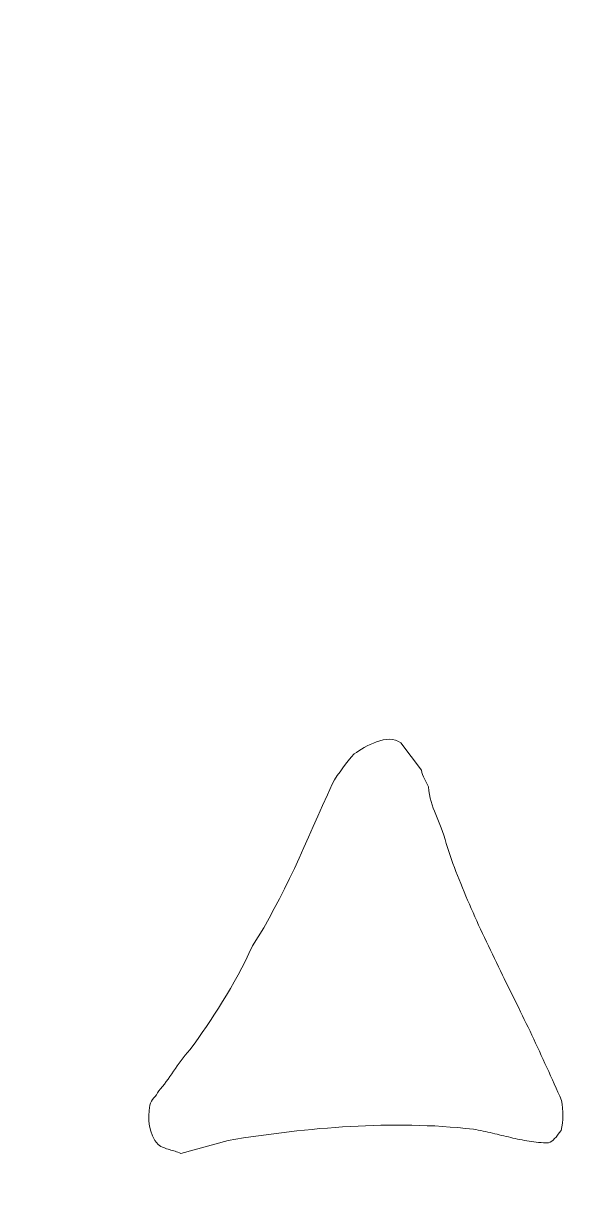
# Model space of a CAD drawing. Header units: millimetres. Extents: x -267 to -97, y 126 to 420.
# Drawn here: x -209.2 to -163.4, y 177.8 to 273 of the extents above; entities that cross this region are included whole.
import ezdxf

# ---------------------------------------------------------------- set-up
doc = ezdxf.new("R2010")
doc.units = ezdxf.units.MM
doc.header["$MEASUREMENT"] = 0
doc.layers.add('layer 1', color=7, linetype='Continuous')

msp = doc.modelspace()

# ---------------------------------------------------------------- linework, layer by layer
at = {"layer": 'layer 1', "color": 250, "lineweight": 9}
for points, knots in [([(-256.9995, 420.5), (-256.9995, 420.5), (-106.9995, 420.5), (-106.9995, 420.5), (-106.9995, 420.5), (-106.9995, 420.5), (-106.9995, 125.5), (-106.9995, 125.5), (-106.9995, 125.5), (-106.9995, 125.5), (-256.9995, 125.5), (-256.9995, 125.5), (-256.9995, 125.5), (-256.9995, 125.5), (-256.9995, 420.5), (-256.9995, 420.5)], [0, 0, 0, 0, 0.2, 0.2, 0.2, 0.2, 0.4, 0.4, 0.4, 0.4, 0.6, 0.6, 0.6, 0.6, 1, 1, 1, 1]), ([(-196.2913, 180.6392), (-196.2913, 180.6392), (-192.4225, 181.7246), (-192.4225, 181.7246), (-192.4225, 181.7246), (-192.4225, 181.7246), (-191.8007, 181.8188), (-191.8007, 181.8188), (-191.8007, 181.8188), (-191.8007, 181.8188), (-191.1862, 181.9185), (-191.1862, 181.9185), (-191.1862, 181.9185), (-191.1862, 181.9185), (-190.5691, 182.0125), (-190.5691, 182.0125), (-190.5691, 182.0125), (-190.5691, 182.0125), (-189.9479, 182.1033), (-189.9479, 182.1033), (-189.9479, 182.1033), (-189.9479, 182.1033), (-189.3193, 182.1877), (-189.3193, 182.1877), (-189.3193, 182.1877), (-189.3193, 182.1877), (-188.6998, 182.2701), (-188.6998, 182.2701), (-188.6998, 182.2701), (-188.6998, 182.2701), (-188.0754, 182.3527), (-188.0754, 182.3527), (-188.0754, 182.3527), (-188.0754, 182.3527), (-187.4499, 182.422), (-187.4499, 182.422), (-187.4499, 182.422), (-187.4499, 182.422), (-186.8318, 182.4969), (-186.8318, 182.4969), (-186.8318, 182.4969), (-186.8318, 182.4969), (-186.1987, 182.5616), (-186.1987, 182.5616), (-186.1987, 182.5616), (-186.1987, 182.5616), (-185.5791, 182.6251), (-185.5791, 182.6251), (-185.5791, 182.6251), (-185.5791, 182.6251), (-184.9557, 182.6835), (-184.9557, 182.6835), (-184.9557, 182.6835), (-184.9557, 182.6835), (-184.3255, 182.7332), (-184.3255, 182.7332), (-184.3255, 182.7332), (-184.3255, 182.7332), (-183.6992, 182.7826), (-183.6992, 182.7826), (-183.6992, 182.7826), (-183.6992, 182.7826), (-183.0773, 182.8335), (-183.0773, 182.8335), (-183.0773, 182.8335), (-183.0773, 182.8335), (-182.4426, 182.8634), (-182.4426, 182.8634), (-182.4426, 182.8634), (-182.4426, 182.8634), (-181.8193, 182.8977), (-181.8193, 182.8977), (-181.8193, 182.8977), (-181.8193, 182.8977), (-181.1936, 182.9248), (-181.1936, 182.9248), (-181.1936, 182.9248), (-181.1936, 182.9248), (-180.5597, 182.9504), (-180.5597, 182.9504), (-180.5597, 182.9504), (-180.5597, 182.9504), (-179.94, 182.9664), (-179.94, 182.9664), (-179.94, 182.9664), (-179.94, 182.9664), (-179.3092, 182.9762), (-179.3092, 182.9762), (-179.3092, 182.9762), (-179.3092, 182.9762), (-178.6797, 182.9793), (-178.6797, 182.9793), (-178.6797, 182.9793), (-178.6797, 182.9793), (-178.0473, 182.9732), (-178.0473, 182.9732), (-178.0473, 182.9732), (-178.0473, 182.9732), (-177.4209, 182.9604), (-177.4209, 182.9604), (-177.4209, 182.9604), (-177.4209, 182.9604), (-176.7892, 182.9511), (-176.7892, 182.9511), (-176.7892, 182.9511), (-176.7892, 182.9511), (-176.1659, 182.9232), (-176.1659, 182.9232), (-176.1659, 182.9232), (-176.1659, 182.9232), (-175.5379, 182.899), (-175.5379, 182.899), (-175.5379, 182.899), (-175.5379, 182.899), (-174.9069, 182.8621), (-174.9069, 182.8621), (-174.9069, 182.8621), (-174.9069, 182.8621), (-174.2835, 182.8152), (-174.2835, 182.8152), (-174.2835, 182.8152), (-174.2835, 182.8152), (-173.6471, 182.762), (-173.6471, 182.762), (-173.6471, 182.762), (-173.6471, 182.762), (-173.0223, 182.6986), (-173.0223, 182.6986), (-173.0223, 182.6986), (-173.0223, 182.6986), (-172.3929, 182.6343), (-172.3929, 182.6343), (-172.3929, 182.6343), (-172.3929, 182.6343), (-172.1886, 182.6008), (-172.1886, 182.6008), (-172.1886, 182.6008), (-172.1886, 182.6008), (-171.9895, 182.5604), (-171.9895, 182.5604), (-171.9895, 182.5604), (-171.9895, 182.5604), (-171.7935, 182.5283), (-171.7935, 182.5283), (-171.7935, 182.5283), (-171.7935, 182.5283), (-171.5944, 182.488), (-171.5944, 182.488), (-171.5944, 182.488), (-171.5944, 182.488), (-171.4015, 182.4408), (-171.4015, 182.4408), (-171.4015, 182.4408), (-171.4015, 182.4408), (-171.2116, 182.402), (-171.2116, 182.402), (-171.2116, 182.402), (-171.2116, 182.402), (-171.0177, 182.3546), (-171.0177, 182.3546), (-171.0177, 182.3546), (-171.0177, 182.3546), (-170.8315, 182.3164), (-170.8315, 182.3164), (-170.8315, 182.3164), (-170.8315, 182.3164), (-170.6431, 182.27), (-170.6431, 182.27), (-170.6431, 182.27), (-170.6431, 182.27), (-170.4501, 182.2228), (-170.4501, 182.2228), (-170.4501, 182.2228), (-170.4501, 182.2228), (-170.2693, 182.1768), (-170.2693, 182.1768), (-170.2693, 182.1768), (-170.2693, 182.1768), (-170.0837, 182.1352), (-170.0837, 182.1352), (-170.0837, 182.1352), (-170.0837, 182.1352), (-169.8989, 182.0894), (-169.8989, 182.0894), (-169.8989, 182.0894), (-169.8989, 182.0894), (-169.7098, 182.0421), (-169.7098, 182.0421), (-169.7098, 182.0421), (-169.7098, 182.0421), (-169.5236, 182.0037), (-169.5236, 182.0037), (-169.5236, 182.0037), (-169.5236, 182.0037), (-169.339, 181.958), (-169.339, 181.958), (-169.339, 181.958), (-169.339, 181.958), (-169.1579, 181.9128), (-169.1579, 181.9128), (-169.1579, 181.9128), (-169.1579, 181.9128), (-168.9717, 181.8745), (-168.9717, 181.8745), (-168.9717, 181.8745), (-168.9717, 181.8745), (-168.7772, 181.8349), (-168.7772, 181.8349), (-168.7772, 181.8349), (-168.7772, 181.8349), (-168.5956, 181.7974), (-168.5956, 181.7974), (-168.5956, 181.7974), (-168.5956, 181.7974), (-168.4094, 181.7591), (-168.4094, 181.7591), (-168.4094, 181.7591), (-168.4094, 181.7591), (-168.2223, 181.7207), (-168.2223, 181.7207), (-168.2223, 181.7207), (-168.2223, 181.7207), (-168.0309, 181.6894), (-168.0309, 181.6894), (-168.0309, 181.6894), (-168.0309, 181.6894), (-167.8349, 181.6573), (-167.8349, 181.6573), (-167.8349, 181.6573), (-167.8349, 181.6573), (-167.6509, 181.6272), (-167.6509, 181.6272), (-167.6509, 181.6272), (-167.6509, 181.6272), (-167.4534, 181.6025), (-167.4534, 181.6025), (-167.4534, 181.6025), (-167.4534, 181.6025), (-167.2545, 181.5855), (-167.2545, 181.5855), (-167.2545, 181.5855), (-167.2545, 181.5855), (-167.0607, 181.5615), (-167.0607, 181.5615), (-167.0607, 181.5615), (-167.0607, 181.5615), (-166.8534, 181.5431), (-166.8534, 181.5431), (-166.8534, 181.5431), (-166.8534, 181.5431), (-166.6567, 181.5342), (-166.6567, 181.5342), (-166.6567, 181.5342), (-166.6567, 181.5342), (-166.4477, 181.5242), (-166.4477, 181.5242), (-166.4477, 181.5242), (-166.4477, 181.5242), (-166.242, 181.5172), (-166.242, 181.5172), (-166.242, 181.5172), (-166.242, 181.5172), (-166.105, 181.5811), (-166.105, 181.5811), (-166.105, 181.5811), (-166.105, 181.5811), (-165.9775, 181.6587), (-165.9775, 181.6587), (-165.9775, 181.6587), (-165.9775, 181.6587), (-165.8684, 181.7539), (-165.8684, 181.7539), (-165.8684, 181.7539), (-165.8684, 181.7539), (-165.7552, 181.8649), (-165.7552, 181.8649), (-165.7552, 181.8649), (-165.7552, 181.8649), (-165.6347, 181.998), (-165.6347, 181.998), (-165.6347, 181.998), (-165.6347, 181.998), (-165.5125, 182.1541), (-165.5125, 182.1541), (-165.5125, 182.1541), (-165.5125, 182.1541), (-165.3793, 182.3275), (-165.3793, 182.3275), (-165.3793, 182.3275), (-165.3793, 182.3275), (-165.2105, 182.5277), (-165.2105, 182.5277), (-165.2105, 182.5277), (-165.2105, 182.5277), (-165.1573, 182.8394), (-165.1573, 182.8394), (-165.1573, 182.8394), (-165.1573, 182.8394), (-165.1143, 183.1422), (-165.1143, 183.1422), (-165.1143, 183.1422), (-165.1143, 183.1422), (-165.0889, 183.4429), (-165.0889, 183.4429), (-165.0889, 183.4429), (-165.0889, 183.4429), (-165.0726, 183.7458), (-165.0726, 183.7458), (-165.0726, 183.7458), (-165.0726, 183.7458), (-165.0787, 184.0404), (-165.0787, 184.0404), (-165.0787, 184.0404), (-165.0787, 184.0404), (-165.1037, 184.3501), (-165.1037, 184.3501), (-165.1037, 184.3501), (-165.1037, 184.3501), (-165.1393, 184.6693), (-165.1393, 184.6693), (-165.1393, 184.6693), (-165.1393, 184.6693), (-165.1907, 184.9946), (-165.1907, 184.9946), (-165.1907, 184.9946), (-165.1907, 184.9946), (-165.3357, 185.3317), (-165.3357, 185.3317), (-165.3357, 185.3317), (-165.3357, 185.3317), (-165.4841, 185.666), (-165.4841, 185.666), (-165.4841, 185.666), (-165.4841, 185.666), (-165.6293, 186.0023), (-165.6293, 186.0023), (-165.6293, 186.0023), (-165.6293, 186.0023), (-165.777, 186.34), (-165.777, 186.34), (-165.777, 186.34), (-165.777, 186.34), (-165.9311, 186.6743), (-165.9311, 186.6743), (-165.9311, 186.6743), (-165.9311, 186.6743), (-166.0803, 187.0044), (-166.0803, 187.0044), (-166.0803, 187.0044), (-166.0803, 187.0044), (-166.2336, 187.3429), (-166.2336, 187.3429), (-166.2336, 187.3429), (-166.2336, 187.3429), (-166.3831, 187.6765), (-166.3831, 187.6765), (-166.3831, 187.6765), (-166.3831, 187.6765), (-166.5369, 188.0073), (-166.5369, 188.0073), (-166.5369, 188.0073), (-166.5369, 188.0073), (-166.6864, 188.3408), (-166.6864, 188.3408), (-166.6864, 188.3408), (-166.6864, 188.3408), (-166.8403, 188.6717), (-166.8403, 188.6717), (-166.8403, 188.6717), (-166.8403, 188.6717), (-166.9905, 189.002), (-166.9905, 189.002), (-166.9905, 189.002), (-166.9905, 189.002), (-167.1498, 189.3294), (-167.1498, 189.3294), (-167.1498, 189.3294), (-167.1498, 189.3294), (-167.3036, 189.6602), (-167.3036, 189.6602), (-167.3036, 189.6602), (-167.3036, 189.6602), (-167.4538, 189.9905), (-167.4538, 189.9905), (-167.4538, 189.9905), (-167.4538, 189.9905), (-167.6099, 190.3095), (-167.6099, 190.3095), (-167.6099, 190.3095), (-167.6099, 190.3095), (-167.7601, 190.6398), (-167.7601, 190.6398), (-167.7601, 190.6398), (-167.7601, 190.6398), (-167.9156, 190.9622), (-167.9156, 190.9622), (-167.9156, 190.9622), (-167.9156, 190.9622), (-168.0688, 191.2775), (-168.0688, 191.2775), (-168.0688, 191.2775), (-168.0688, 191.2775), (-168.2249, 191.5966), (-168.2249, 191.5966), (-168.2249, 191.5966), (-168.2249, 191.5966), (-168.3781, 191.9117), (-168.3781, 191.9117), (-168.3781, 191.9117), (-168.3781, 191.9117), (-168.5351, 192.2267), (-168.5351, 192.2267), (-168.5351, 192.2267), (-168.5351, 192.2267), (-168.6799, 192.5406), (-168.6799, 192.5406), (-168.6799, 192.5406), (-168.6799, 192.5406), (-168.8376, 192.8521), (-168.8376, 192.8521), (-168.8376, 192.8521), (-168.8376, 192.8521), (-168.984, 193.1584), (-168.984, 193.1584), (-168.984, 193.1584), (-168.984, 193.1584), (-169.1341, 193.4645), (-169.1341, 193.4645), (-169.1341, 193.4645), (-169.1341, 193.4645), (-169.2821, 193.7633), (-169.2821, 193.7633), (-169.2821, 193.7633), (-169.2821, 193.7633), (-169.4337, 194.0618), (-169.4337, 194.0618), (-169.4337, 194.0618), (-169.4337, 194.0618), (-169.5816, 194.3606), (-169.5816, 194.3606), (-169.5816, 194.3606), (-169.5816, 194.3606), (-169.7265, 194.6502), (-169.7265, 194.6502), (-169.7265, 194.6502), (-169.7265, 194.6502), (-169.8714, 194.9398), (-169.8714, 194.9398), (-169.8714, 194.9398), (-169.8714, 194.9398), (-170.0125, 195.2297), (-170.0125, 195.2297), (-170.0125, 195.2297), (-170.0125, 195.2297), (-170.1823, 195.5666), (-170.1823, 195.5666), (-170.1823, 195.5666), (-170.1823, 195.5666), (-170.3475, 195.9071), (-170.3475, 195.9071), (-170.3475, 195.9071), (-170.3475, 195.9071), (-170.5037, 196.2495), (-170.5037, 196.2495), (-170.5037, 196.2495), (-170.5037, 196.2495), (-170.6727, 196.5906), (-170.6727, 196.5906), (-170.6727, 196.5906), (-170.6727, 196.5906), (-170.8387, 196.9269), (-170.8387, 196.9269), (-170.8387, 196.9269), (-170.8387, 196.9269), (-170.9942, 197.2735), (-170.9942, 197.2735), (-170.9942, 197.2735), (-170.9942, 197.2735), (-171.164, 197.6148), (-171.164, 197.6148), (-171.164, 197.6148), (-171.164, 197.6148), (-171.3208, 197.9504), (-171.3208, 197.9504), (-171.3208, 197.9504), (-171.3208, 197.9504), (-171.4892, 198.2983), (-171.4892, 198.2983), (-171.4892, 198.2983), (-171.4892, 198.2983), (-171.6469, 198.6341), (-171.6469, 198.6341), (-171.6469, 198.6341), (-171.6469, 198.6341), (-171.8023, 198.9807), (-171.8023, 198.9807), (-171.8023, 198.9807), (-171.8023, 198.9807), (-171.9637, 199.3163), (-171.9637, 199.3163), (-171.9637, 199.3163), (-171.9637, 199.3163), (-172.1109, 199.6615), (-172.1109, 199.6615), (-172.1109, 199.6615), (-172.1109, 199.6615), (-172.2716, 200.0013), (-172.2716, 200.0013), (-172.2716, 200.0013), (-172.2716, 200.0013), (-172.4196, 200.3424), (-172.4196, 200.3424), (-172.4196, 200.3424), (-172.4196, 200.3424), (-172.572, 200.6808), (-172.572, 200.6808), (-172.572, 200.6808), (-172.572, 200.6808), (-172.7117, 201.0205), (-172.7117, 201.0205), (-172.7117, 201.0205), (-172.7117, 201.0205), (-172.864, 201.3589), (-172.864, 201.3589), (-172.864, 201.3589), (-172.864, 201.3589), (-173.0053, 201.691), (-173.0053, 201.691), (-173.0053, 201.691), (-173.0053, 201.691), (-173.1493, 202.0281), (-173.1493, 202.0281), (-173.1493, 202.0281), (-173.1493, 202.0281), (-173.28, 202.3706), (-173.28, 202.3706), (-173.28, 202.3706), (-173.28, 202.3706), (-173.4249, 202.7035), (-173.4249, 202.7035), (-173.4249, 202.7035), (-173.4249, 202.7035), (-173.5524, 203.0377), (-173.5524, 203.0377), (-173.5524, 203.0377), (-173.5524, 203.0377), (-173.6868, 203.3611), (-173.6868, 203.3611), (-173.6868, 203.3611), (-173.6868, 203.3611), (-173.8143, 203.6954), (-173.8143, 203.6954), (-173.8143, 203.6954), (-173.8143, 203.6954), (-173.9372, 204.0289), (-173.9372, 204.0289), (-173.9372, 204.0289), (-173.9372, 204.0289), (-174.0588, 204.3502), (-174.0588, 204.3502), (-174.0588, 204.3502), (-174.0588, 204.3502), (-174.1781, 204.6831), (-174.1781, 204.6831), (-174.1781, 204.6831), (-174.1781, 204.6831), (-174.2905, 205.0072), (-174.2905, 205.0072), (-174.2905, 205.0072), (-174.2905, 205.0072), (-174.4001, 205.3265), (-174.4001, 205.3265), (-174.4001, 205.3265), (-174.4001, 205.3265), (-174.5125, 205.6505), (-174.5125, 205.6505), (-174.5125, 205.6505), (-174.5125, 205.6505), (-174.6167, 205.9732), (-174.6167, 205.9732), (-174.6167, 205.9732), (-174.6167, 205.9732), (-174.7065, 206.3203), (-174.7065, 206.3203), (-174.7065, 206.3203), (-174.7065, 206.3203), (-174.8009, 206.6492), (-174.8009, 206.6492), (-174.8009, 206.6492), (-174.8009, 206.6492), (-174.9088, 206.9526), (-174.9088, 206.9526), (-174.9088, 206.9526), (-174.9088, 206.9526), (-175.0129, 207.252), (-175.0129, 207.252), (-175.0129, 207.252), (-175.0129, 207.252), (-175.1247, 207.5362), (-175.1247, 207.5362), (-175.1247, 207.5362), (-175.1247, 207.5362), (-175.2379, 207.8129), (-175.2379, 207.8129), (-175.2379, 207.8129), (-175.2379, 207.8129), (-175.3526, 208.083), (-175.3526, 208.083), (-175.3526, 208.083), (-175.3526, 208.083), (-175.459, 208.3508), (-175.459, 208.3508), (-175.459, 208.3508), (-175.459, 208.3508), (-175.5671, 208.6111), (-175.5671, 208.6111), (-175.5671, 208.6111), (-175.5671, 208.6111), (-175.6726, 208.8787), (-175.6726, 208.8787), (-175.6726, 208.8787), (-175.6726, 208.8787), (-175.7624, 209.1447), (-175.7624, 209.1447), (-175.7624, 209.1447), (-175.7624, 209.1447), (-175.85, 209.4215), (-175.85, 209.4215), (-175.85, 209.4215), (-175.85, 209.4215), (-175.9203, 209.6946), (-175.9203, 209.6946), (-175.9203, 209.6946), (-175.9203, 209.6946), (-175.9875, 209.988), (-175.9875, 209.988), (-175.9875, 209.988), (-175.9875, 209.988), (-176.0343, 210.2935), (-176.0343, 210.2935), (-176.0343, 210.2935), (-176.0343, 210.2935), (-176.0625, 210.6115), (-176.0625, 210.6115), (-176.0625, 210.6115), (-176.0625, 210.6115), (-176.1332, 210.7716), (-176.1332, 210.7716), (-176.1332, 210.7716), (-176.1332, 210.7716), (-176.2089, 210.9368), (-176.2089, 210.9368), (-176.2089, 210.9368), (-176.2089, 210.9368), (-176.3015, 211.097), (-176.3015, 211.097), (-176.3015, 211.097), (-176.3015, 211.097), (-176.3855, 211.2627), (-176.3855, 211.2627), (-176.3855, 211.2627), (-176.3855, 211.2627), (-176.4683, 211.4292), (-176.4683, 211.4292), (-176.4683, 211.4292), (-176.4683, 211.4292), (-176.5446, 211.61), (-176.5446, 211.61), (-176.5446, 211.61), (-176.5446, 211.61), (-176.5988, 211.7915), (-176.5988, 211.7915), (-176.5988, 211.7915), (-176.5988, 211.7915), (-176.6208, 211.9868), (-176.6208, 211.9868), (-176.6208, 211.9868), (-176.6208, 211.9868), (-178.3074, 214.1936), (-178.3074, 214.1936), (-178.3074, 214.1936), (-178.3074, 214.1936), (-178.5222, 214.3272), (-178.5222, 214.3272), (-178.5222, 214.3272), (-178.5222, 214.3272), (-178.7538, 214.4195), (-178.7538, 214.4195), (-178.7538, 214.4195), (-178.7538, 214.4195), (-178.9964, 214.4748), (-178.9964, 214.4748), (-178.9964, 214.4748), (-178.9964, 214.4748), (-179.2521, 214.4934), (-179.2521, 214.4934), (-179.2521, 214.4934), (-179.2521, 214.4934), (-179.5047, 214.4795), (-179.5047, 214.4795), (-179.5047, 214.4795), (-179.5047, 214.4795), (-179.7708, 214.441), (-179.7708, 214.441), (-179.7708, 214.441), (-179.7708, 214.441), (-180.0329, 214.3786), (-180.0329, 214.3786), (-180.0329, 214.3786), (-180.0329, 214.3786), (-180.2952, 214.2921), (-180.2952, 214.2921), (-180.2952, 214.2921), (-180.2952, 214.2921), (-180.5567, 214.1899), (-180.5567, 214.1899), (-180.5567, 214.1899), (-180.5567, 214.1899), (-180.8115, 214.0787), (-180.8115, 214.0787), (-180.8115, 214.0787), (-180.8115, 214.0787), (-181.0656, 213.952), (-181.0656, 213.952), (-181.0656, 213.952), (-181.0656, 213.952), (-181.3058, 213.823), (-181.3058, 213.823), (-181.3058, 213.823), (-181.3058, 213.823), (-181.5358, 213.6888), (-181.5358, 213.6888), (-181.5358, 213.6888), (-181.5358, 213.6888), (-181.7512, 213.5558), (-181.7512, 213.5558), (-181.7512, 213.5558), (-181.7512, 213.5558), (-181.9532, 213.4283), (-181.9532, 213.4283), (-181.9532, 213.4283), (-181.9532, 213.4283), (-182.1438, 213.3144), (-182.1438, 213.3144), (-182.1438, 213.3144), (-182.1438, 213.3144), (-182.3759, 213.0356), (-182.3759, 213.0356), (-182.3759, 213.0356), (-182.3759, 213.0356), (-182.6102, 212.745), (-182.6102, 212.745), (-182.6102, 212.745), (-182.6102, 212.745), (-182.8392, 212.457), (-182.8392, 212.457), (-182.8392, 212.457), (-182.8392, 212.457), (-183.0667, 212.1576), (-183.0667, 212.1576), (-183.0667, 212.1576), (-183.0667, 212.1576), (-183.2881, 211.8459), (-183.2881, 211.8459), (-183.2881, 211.8459), (-183.2881, 211.8459), (-183.5111, 211.5258), (-183.5111, 211.5258), (-183.5111, 211.5258), (-183.5111, 211.5258), (-183.7304, 211.1818), (-183.7304, 211.1818), (-183.7304, 211.1818), (-183.7304, 211.1818), (-183.9351, 210.8199), (-183.9351, 210.8199), (-183.9351, 210.8199), (-183.9351, 210.8199), (-184.3222, 209.9551), (-184.3222, 209.9551), (-184.3222, 209.9551), (-184.3222, 209.9551), (-184.713, 209.0911), (-184.713, 209.0911), (-184.713, 209.0911), (-184.713, 209.0911), (-185.0918, 208.2249), (-185.0918, 208.2249), (-185.0918, 208.2249), (-185.0918, 208.2249), (-185.4734, 207.3636), (-185.4734, 207.3636), (-185.4734, 207.3636), (-185.4734, 207.3636), (-185.8591, 206.5065), (-185.8591, 206.5065), (-185.8591, 206.5065), (-185.8591, 206.5065), (-186.2483, 205.6498), (-186.2483, 205.6498), (-186.2483, 205.6498), (-186.2483, 205.6498), (-186.6339, 204.7926), (-186.6339, 204.7926), (-186.6339, 204.7926), (-186.6339, 204.7926), (-187.0201, 203.9518), (-187.0201, 203.9518), (-187.0201, 203.9518), (-187.0201, 203.9518), (-187.4193, 203.1124), (-187.4193, 203.1124), (-187.4193, 203.1124), (-187.4193, 203.1124), (-187.8298, 202.2826), (-187.8298, 202.2826), (-187.8298, 202.2826), (-187.8298, 202.2826), (-188.2335, 201.4637), (-188.2335, 201.4637), (-188.2335, 201.4637), (-188.2335, 201.4637), (-188.6581, 200.6681), (-188.6581, 200.6681), (-188.6581, 200.6681), (-188.6581, 200.6681), (-189.0813, 199.88), (-189.0813, 199.88), (-189.0813, 199.88), (-189.0813, 199.88), (-189.5286, 199.0995), (-189.5286, 199.0995), (-189.5286, 199.0995), (-189.5286, 199.0995), (-189.9799, 198.3471), (-189.9799, 198.3471), (-189.9799, 198.3471), (-189.9799, 198.3471), (-190.4537, 197.6106), (-190.4537, 197.6106), (-190.4537, 197.6106), (-190.4537, 197.6106), (-190.7345, 196.9943), (-190.7345, 196.9943), (-190.7345, 196.9943), (-190.7345, 196.9943), (-191.026, 196.3963), (-191.026, 196.3963), (-191.026, 196.3963), (-191.026, 196.3963), (-191.3181, 195.8139), (-191.3181, 195.8139), (-191.3181, 195.8139), (-191.3181, 195.8139), (-191.6255, 195.2408), (-191.6255, 195.2408), (-191.6255, 195.2408), (-191.6255, 195.2408), (-191.9351, 194.6811), (-191.9351, 194.6811), (-191.9351, 194.6811), (-191.9351, 194.6811), (-192.2476, 194.1254), (-192.2476, 194.1254), (-192.2476, 194.1254), (-192.2476, 194.1254), (-192.5593, 193.5927), (-192.5593, 193.5927), (-192.5593, 193.5927), (-192.5593, 193.5927), (-192.8855, 193.0591), (-192.8855, 193.0591), (-192.8855, 193.0591), (-192.8855, 193.0591), (-193.2132, 192.5369), (-193.2132, 192.5369), (-193.2132, 192.5369), (-193.2132, 192.5369), (-193.5506, 192.0283), (-193.5506, 192.0283), (-193.5506, 192.0283), (-193.5506, 192.0283), (-193.8745, 191.5254), (-193.8745, 191.5254), (-193.8745, 191.5254), (-193.8745, 191.5254), (-194.215, 191.0251), (-194.215, 191.0251), (-194.215, 191.0251), (-194.215, 191.0251), (-194.5471, 190.5433), (-194.5471, 190.5433), (-194.5471, 190.5433), (-194.5471, 190.5433), (-194.8845, 190.0581), (-194.8845, 190.0581), (-194.8845, 190.0581), (-194.8845, 190.0581), (-195.2206, 189.5804), (-195.2206, 189.5804), (-195.2206, 189.5804), (-195.2206, 189.5804), (-195.5597, 189.111), (-195.5597, 189.111), (-195.5597, 189.111), (-195.5597, 189.111), (-195.7525, 188.9), (-195.7525, 188.9), (-195.7525, 188.9), (-195.7525, 188.9), (-195.9363, 188.6875), (-195.9363, 188.6875), (-195.9363, 188.6875), (-195.9363, 188.6875), (-196.1059, 188.464), (-196.1059, 188.464), (-196.1059, 188.464), (-196.1059, 188.464), (-196.2737, 188.2454), (-196.2737, 188.2454), (-196.2737, 188.2454), (-196.2737, 188.2454), (-196.4351, 188.0206), (-196.4351, 188.0206), (-196.4351, 188.0206), (-196.4351, 188.0206), (-196.594, 187.804), (-196.594, 187.804), (-196.594, 187.804), (-196.594, 187.804), (-196.7492, 187.5868), (-196.7492, 187.5868), (-196.7492, 187.5868), (-196.7492, 187.5868), (-196.8997, 187.3689), (-196.8997, 187.3689), (-196.8997, 187.3689), (-196.8997, 187.3689), (-197.0429, 187.1497), (-197.0429, 187.1497), (-197.0429, 187.1497), (-197.0429, 187.1497), (-197.1919, 186.9392), (-197.1919, 186.9392), (-197.1919, 186.9392), (-197.1919, 186.9392), (-197.3374, 186.7274), (-197.3374, 186.7274), (-197.3374, 186.7274), (-197.3374, 186.7274), (-197.4857, 186.5211), (-197.4857, 186.5211), (-197.4857, 186.5211), (-197.4857, 186.5211), (-197.6327, 186.3259), (-197.6327, 186.3259), (-197.6327, 186.3259), (-197.6327, 186.3259), (-197.7871, 186.1319), (-197.7871, 186.1319), (-197.7871, 186.1319), (-197.7871, 186.1319), (-197.95, 185.9428), (-197.95, 185.9428), (-197.95, 185.9428), (-197.95, 185.9428), (-198.1094, 185.766), (-198.1094, 185.766), (-198.1094, 185.766), (-198.1094, 185.766), (-198.1956, 185.5953), (-198.1956, 185.5953), (-198.1956, 185.5953), (-198.1956, 185.5953), (-198.3016, 185.4486), (-198.3016, 185.4486), (-198.3016, 185.4486), (-198.3016, 185.4486), (-198.4018, 185.3122), (-198.4018, 185.3122), (-198.4018, 185.3122), (-198.4018, 185.3122), (-198.5082, 185.1924), (-198.5082, 185.1924), (-198.5082, 185.1924), (-198.5082, 185.1924), (-198.6106, 185.064), (-198.6106, 185.064), (-198.6106, 185.064), (-198.6106, 185.064), (-198.6972, 184.9341), (-198.6972, 184.9341), (-198.6972, 184.9341), (-198.6972, 184.9341), (-198.7672, 184.7772), (-198.7672, 184.7772), (-198.7672, 184.7772), (-198.7672, 184.7772), (-198.8199, 184.5976), (-198.8199, 184.5976), (-198.8199, 184.5976), (-198.8199, 184.5976), (-198.8884, 184.1659), (-198.8884, 184.1659), (-198.8884, 184.1659), (-198.8884, 184.1659), (-198.9267, 183.7336), (-198.9267, 183.7336), (-198.9267, 183.7336), (-198.9267, 183.7336), (-198.9083, 183.3041), (-198.9083, 183.3041), (-198.9083, 183.3041), (-198.9083, 183.3041), (-198.8574, 182.8847), (-198.8574, 182.8847), (-198.8574, 182.8847), (-198.8574, 182.8847), (-198.7607, 182.4812), (-198.7607, 182.4812), (-198.7607, 182.4812), (-198.7607, 182.4812), (-198.6151, 182.0852), (-198.6151, 182.0852), (-198.6151, 182.0852), (-198.6151, 182.0852), (-198.4129, 181.7154), (-198.4129, 181.7154), (-198.4129, 181.7154), (-198.4129, 181.7154), (-198.1527, 181.3793), (-198.1527, 181.3793), (-198.1527, 181.3793), (-198.1527, 181.3793), (-198.0336, 181.3045), (-198.0336, 181.3045), (-198.0336, 181.3045), (-198.0336, 181.3045), (-197.922, 181.2352), (-197.922, 181.2352), (-197.922, 181.2352), (-197.922, 181.2352), (-197.8089, 181.1779), (-197.8089, 181.1779), (-197.8089, 181.1779), (-197.8089, 181.1779), (-197.6934, 181.1279), (-197.6934, 181.1279), (-197.6934, 181.1279), (-197.6934, 181.1279), (-197.579, 181.0773), (-197.579, 181.0773), (-197.579, 181.0773), (-197.579, 181.0773), (-197.4696, 181.0403), (-197.4696, 181.0403), (-197.4696, 181.0403), (-197.4696, 181.0403), (-197.3474, 181.0047), (-197.3474, 181.0047), (-197.3474, 181.0047), (-197.3474, 181.0047), (-197.23, 180.9691), (-197.23, 180.9691), (-197.23, 180.9691), (-197.23, 180.9691), (-197.1198, 180.9355), (-197.1198, 180.9355), (-197.1198, 180.9355), (-197.1198, 180.9355), (-197.0023, 180.9008), (-197.0023, 180.9008), (-197.0023, 180.9008), (-197.0023, 180.9008), (-196.8838, 180.8658), (-196.8838, 180.8658), (-196.8838, 180.8658), (-196.8838, 180.8658), (-196.7745, 180.8324), (-196.7745, 180.8324), (-196.7745, 180.8324), (-196.7745, 180.8324), (-196.6575, 180.7899), (-196.6575, 180.7899), (-196.6575, 180.7899), (-196.6575, 180.7899), (-196.5326, 180.7495), (-196.5326, 180.7495), (-196.5326, 180.7495), (-196.5326, 180.7495), (-196.4134, 180.699), (-196.4134, 180.699), (-196.4134, 180.699), (-196.4134, 180.699), (-196.2913, 180.6392), (-196.2913, 180.6392)], [0, 0, 0, 0, 0.0036364, 0.0036364, 0.0036364, 0.0036364, 0.0072727, 0.0072727, 0.0072727, 0.0072727, 0.0109091, 0.0109091, 0.0109091, 0.0109091, 0.0145455, 0.0145455, 0.0145455, 0.0145455, 0.0181818, 0.0181818, 0.0181818, 0.0181818, 0.0218182, 0.0218182, 0.0218182, 0.0218182, 0.0254545, 0.0254545, 0.0254545, 0.0254545, 0.0290909, 0.0290909, 0.0290909, 0.0290909, 0.0327273, 0.0327273, 0.0327273, 0.0327273, 0.0363636, 0.0363636, 0.0363636, 0.0363636, 0.04, 0.04, 0.04, 0.04, 0.0436364, 0.0436364, 0.0436364, 0.0436364, 0.0472727, 0.0472727, 0.0472727, 0.0472727, 0.0509091, 0.0509091, 0.0509091, 0.0509091, 0.0545455, 0.0545455, 0.0545455, 0.0545455, 0.0581818, 0.0581818, 0.0581818, 0.0581818, 0.0618182, 0.0618182, 0.0618182, 0.0618182, 0.0654545, 0.0654545, 0.0654545, 0.0654545, 0.0690909, 0.0690909, 0.0690909, 0.0690909, 0.0727273, 0.0727273, 0.0727273, 0.0727273, 0.0763636, 0.0763636, 0.0763636, 0.0763636, 0.08, 0.08, 0.08, 0.08, 0.0836364, 0.0836364, 0.0836364, 0.0836364, 0.0872727, 0.0872727, 0.0872727, 0.0872727, 0.0909091, 0.0909091, 0.0909091, 0.0909091, 0.0945455, 0.0945455, 0.0945455, 0.0945455, 0.0981818, 0.0981818, 0.0981818, 0.0981818, 0.1018182, 0.1018182, 0.1018182, 0.1018182, 0.1054545, 0.1054545, 0.1054545, 0.1054545, 0.1090909, 0.1090909, 0.1090909, 0.1090909, 0.1127273, 0.1127273, 0.1127273, 0.1127273, 0.1163636, 0.1163636, 0.1163636, 0.1163636, 0.12, 0.12, 0.12, 0.12, 0.1236364, 0.1236364, 0.1236364, 0.1236364, 0.1272727, 0.1272727, 0.1272727, 0.1272727, 0.1309091, 0.1309091, 0.1309091, 0.1309091, 0.1345455, 0.1345455, 0.1345455, 0.1345455, 0.1381818, 0.1381818, 0.1381818, 0.1381818, 0.1418182, 0.1418182, 0.1418182, 0.1418182, 0.1454545, 0.1454545, 0.1454545, 0.1454545, 0.1490909, 0.1490909, 0.1490909, 0.1490909, 0.1527273, 0.1527273, 0.1527273, 0.1527273, 0.1563636, 0.1563636, 0.1563636, 0.1563636, 0.16, 0.16, 0.16, 0.16, 0.1636364, 0.1636364, 0.1636364, 0.1636364, 0.1672727, 0.1672727, 0.1672727, 0.1672727, 0.1709091, 0.1709091, 0.1709091, 0.1709091, 0.1745455, 0.1745455, 0.1745455, 0.1745455, 0.1781818, 0.1781818, 0.1781818, 0.1781818, 0.1818182, 0.1818182, 0.1818182, 0.1818182, 0.1854545, 0.1854545, 0.1854545, 0.1854545, 0.1890909, 0.1890909, 0.1890909, 0.1890909, 0.1927273, 0.1927273, 0.1927273, 0.1927273, 0.1963636, 0.1963636, 0.1963636, 0.1963636, 0.2, 0.2, 0.2, 0.2, 0.2036364, 0.2036364, 0.2036364, 0.2036364, 0.2072727, 0.2072727, 0.2072727, 0.2072727, 0.2109091, 0.2109091, 0.2109091, 0.2109091, 0.2145455, 0.2145455, 0.2145455, 0.2145455, 0.2181818, 0.2181818, 0.2181818, 0.2181818, 0.2218182, 0.2218182, 0.2218182, 0.2218182, 0.2254545, 0.2254545, 0.2254545, 0.2254545, 0.2290909, 0.2290909, 0.2290909, 0.2290909, 0.2327273, 0.2327273, 0.2327273, 0.2327273, 0.2363636, 0.2363636, 0.2363636, 0.2363636, 0.24, 0.24, 0.24, 0.24, 0.2436364, 0.2436364, 0.2436364, 0.2436364, 0.2472727, 0.2472727, 0.2472727, 0.2472727, 0.2509091, 0.2509091, 0.2509091, 0.2509091, 0.2545455, 0.2545455, 0.2545455, 0.2545455, 0.2581818, 0.2581818, 0.2581818, 0.2581818, 0.2618182, 0.2618182, 0.2618182, 0.2618182, 0.2654545, 0.2654545, 0.2654545, 0.2654545, 0.2690909, 0.2690909, 0.2690909, 0.2690909, 0.2727273, 0.2727273, 0.2727273, 0.2727273, 0.2763636, 0.2763636, 0.2763636, 0.2763636, 0.28, 0.28, 0.28, 0.28, 0.2836364, 0.2836364, 0.2836364, 0.2836364, 0.2872727, 0.2872727, 0.2872727, 0.2872727, 0.2909091, 0.2909091, 0.2909091, 0.2909091, 0.2945455, 0.2945455, 0.2945455, 0.2945455, 0.2981818, 0.2981818, 0.2981818, 0.2981818, 0.3018182, 0.3018182, 0.3018182, 0.3018182, 0.3054545, 0.3054545, 0.3054545, 0.3054545, 0.3090909, 0.3090909, 0.3090909, 0.3090909, 0.3127273, 0.3127273, 0.3127273, 0.3127273, 0.3163636, 0.3163636, 0.3163636, 0.3163636, 0.32, 0.32, 0.32, 0.32, 0.3236364, 0.3236364, 0.3236364, 0.3236364, 0.3272727, 0.3272727, 0.3272727, 0.3272727, 0.3309091, 0.3309091, 0.3309091, 0.3309091, 0.3345455, 0.3345455, 0.3345455, 0.3345455, 0.3381818, 0.3381818, 0.3381818, 0.3381818, 0.3418182, 0.3418182, 0.3418182, 0.3418182, 0.3454545, 0.3454545, 0.3454545, 0.3454545, 0.3490909, 0.3490909, 0.3490909, 0.3490909, 0.3527273, 0.3527273, 0.3527273, 0.3527273, 0.3563636, 0.3563636, 0.3563636, 0.3563636, 0.36, 0.36, 0.36, 0.36, 0.3636364, 0.3636364, 0.3636364, 0.3636364, 0.3672727, 0.3672727, 0.3672727, 0.3672727, 0.3709091, 0.3709091, 0.3709091, 0.3709091, 0.3745455, 0.3745455, 0.3745455, 0.3745455, 0.3781818, 0.3781818, 0.3781818, 0.3781818, 0.3818182, 0.3818182, 0.3818182, 0.3818182, 0.3854545, 0.3854545, 0.3854545, 0.3854545, 0.3890909, 0.3890909, 0.3890909, 0.3890909, 0.3927273, 0.3927273, 0.3927273, 0.3927273, 0.3963636, 0.3963636, 0.3963636, 0.3963636, 0.4, 0.4, 0.4, 0.4, 0.4036364, 0.4036364, 0.4036364, 0.4036364, 0.4072727, 0.4072727, 0.4072727, 0.4072727, 0.4109091, 0.4109091, 0.4109091, 0.4109091, 0.4145455, 0.4145455, 0.4145455, 0.4145455, 0.4181818, 0.4181818, 0.4181818, 0.4181818, 0.4218182, 0.4218182, 0.4218182, 0.4218182, 0.4254545, 0.4254545, 0.4254545, 0.4254545, 0.4290909, 0.4290909, 0.4290909, 0.4290909, 0.4327273, 0.4327273, 0.4327273, 0.4327273, 0.4363636, 0.4363636, 0.4363636, 0.4363636, 0.44, 0.44, 0.44, 0.44, 0.4436364, 0.4436364, 0.4436364, 0.4436364, 0.4472727, 0.4472727, 0.4472727, 0.4472727, 0.4509091, 0.4509091, 0.4509091, 0.4509091, 0.4545455, 0.4545455, 0.4545455, 0.4545455, 0.4581818, 0.4581818, 0.4581818, 0.4581818, 0.4618182, 0.4618182, 0.4618182, 0.4618182, 0.4654545, 0.4654545, 0.4654545, 0.4654545, 0.4690909, 0.4690909, 0.4690909, 0.4690909, 0.4727273, 0.4727273, 0.4727273, 0.4727273, 0.4763636, 0.4763636, 0.4763636, 0.4763636, 0.48, 0.48, 0.48, 0.48, 0.4836364, 0.4836364, 0.4836364, 0.4836364, 0.4872727, 0.4872727, 0.4872727, 0.4872727, 0.4909091, 0.4909091, 0.4909091, 0.4909091, 0.4945455, 0.4945455, 0.4945455, 0.4945455, 0.4981818, 0.4981818, 0.4981818, 0.4981818, 0.5018182, 0.5018182, 0.5018182, 0.5018182, 0.5054545, 0.5054545, 0.5054545, 0.5054545, 0.5090909, 0.5090909, 0.5090909, 0.5090909, 0.5127273, 0.5127273, 0.5127273, 0.5127273, 0.5163636, 0.5163636, 0.5163636, 0.5163636, 0.52, 0.52, 0.52, 0.52, 0.5236364, 0.5236364, 0.5236364, 0.5236364, 0.5272727, 0.5272727, 0.5272727, 0.5272727, 0.5309091, 0.5309091, 0.5309091, 0.5309091, 0.5345455, 0.5345455, 0.5345455, 0.5345455, 0.5381818, 0.5381818, 0.5381818, 0.5381818, 0.5418182, 0.5418182, 0.5418182, 0.5418182, 0.5454545, 0.5454545, 0.5454545, 0.5454545, 0.5490909, 0.5490909, 0.5490909, 0.5490909, 0.5527273, 0.5527273, 0.5527273, 0.5527273, 0.5563636, 0.5563636, 0.5563636, 0.5563636, 0.56, 0.56, 0.56, 0.56, 0.5636364, 0.5636364, 0.5636364, 0.5636364, 0.5672727, 0.5672727, 0.5672727, 0.5672727, 0.5709091, 0.5709091, 0.5709091, 0.5709091, 0.5745455, 0.5745455, 0.5745455, 0.5745455, 0.5781818, 0.5781818, 0.5781818, 0.5781818, 0.5818182, 0.5818182, 0.5818182, 0.5818182, 0.5854545, 0.5854545, 0.5854545, 0.5854545, 0.5890909, 0.5890909, 0.5890909, 0.5890909, 0.5927273, 0.5927273, 0.5927273, 0.5927273, 0.5963636, 0.5963636, 0.5963636, 0.5963636, 0.6, 0.6, 0.6, 0.6, 0.6036364, 0.6036364, 0.6036364, 0.6036364, 0.6072727, 0.6072727, 0.6072727, 0.6072727, 0.6109091, 0.6109091, 0.6109091, 0.6109091, 0.6145455, 0.6145455, 0.6145455, 0.6145455, 0.6181818, 0.6181818, 0.6181818, 0.6181818, 0.6218182, 0.6218182, 0.6218182, 0.6218182, 0.6254545, 0.6254545, 0.6254545, 0.6254545, 0.6290909, 0.6290909, 0.6290909, 0.6290909, 0.6327273, 0.6327273, 0.6327273, 0.6327273, 0.6363636, 0.6363636, 0.6363636, 0.6363636, 0.64, 0.64, 0.64, 0.64, 0.6436364, 0.6436364, 0.6436364, 0.6436364, 0.6472727, 0.6472727, 0.6472727, 0.6472727, 0.6509091, 0.6509091, 0.6509091, 0.6509091, 0.6545455, 0.6545455, 0.6545455, 0.6545455, 0.6581818, 0.6581818, 0.6581818, 0.6581818, 0.6618182, 0.6618182, 0.6618182, 0.6618182, 0.6654545, 0.6654545, 0.6654545, 0.6654545, 0.6690909, 0.6690909, 0.6690909, 0.6690909, 0.6727273, 0.6727273, 0.6727273, 0.6727273, 0.6763636, 0.6763636, 0.6763636, 0.6763636, 0.68, 0.68, 0.68, 0.68, 0.6836364, 0.6836364, 0.6836364, 0.6836364, 0.6872727, 0.6872727, 0.6872727, 0.6872727, 0.6909091, 0.6909091, 0.6909091, 0.6909091, 0.6945455, 0.6945455, 0.6945455, 0.6945455, 0.6981818, 0.6981818, 0.6981818, 0.6981818, 0.7018182, 0.7018182, 0.7018182, 0.7018182, 0.7054545, 0.7054545, 0.7054545, 0.7054545, 0.7090909, 0.7090909, 0.7090909, 0.7090909, 0.7127273, 0.7127273, 0.7127273, 0.7127273, 0.7163636, 0.7163636, 0.7163636, 0.7163636, 0.72, 0.72, 0.72, 0.72, 0.7236364, 0.7236364, 0.7236364, 0.7236364, 0.7272727, 0.7272727, 0.7272727, 0.7272727, 0.7309091, 0.7309091, 0.7309091, 0.7309091, 0.7345455, 0.7345455, 0.7345455, 0.7345455, 0.7381818, 0.7381818, 0.7381818, 0.7381818, 0.7418182, 0.7418182, 0.7418182, 0.7418182, 0.7454545, 0.7454545, 0.7454545, 0.7454545, 0.7490909, 0.7490909, 0.7490909, 0.7490909, 0.7527273, 0.7527273, 0.7527273, 0.7527273, 0.7563636, 0.7563636, 0.7563636, 0.7563636, 0.76, 0.76, 0.76, 0.76, 0.7636364, 0.7636364, 0.7636364, 0.7636364, 0.7672727, 0.7672727, 0.7672727, 0.7672727, 0.7709091, 0.7709091, 0.7709091, 0.7709091, 0.7745455, 0.7745455, 0.7745455, 0.7745455, 0.7781818, 0.7781818, 0.7781818, 0.7781818, 0.7818182, 0.7818182, 0.7818182, 0.7818182, 0.7854545, 0.7854545, 0.7854545, 0.7854545, 0.7890909, 0.7890909, 0.7890909, 0.7890909, 0.7927273, 0.7927273, 0.7927273, 0.7927273, 0.7963636, 0.7963636, 0.7963636, 0.7963636, 0.8, 0.8, 0.8, 0.8, 0.8036364, 0.8036364, 0.8036364, 0.8036364, 0.8072727, 0.8072727, 0.8072727, 0.8072727, 0.8109091, 0.8109091, 0.8109091, 0.8109091, 0.8145455, 0.8145455, 0.8145455, 0.8145455, 0.8181818, 0.8181818, 0.8181818, 0.8181818, 0.8218182, 0.8218182, 0.8218182, 0.8218182, 0.8254545, 0.8254545, 0.8254545, 0.8254545, 0.8290909, 0.8290909, 0.8290909, 0.8290909, 0.8327273, 0.8327273, 0.8327273, 0.8327273, 0.8363636, 0.8363636, 0.8363636, 0.8363636, 0.84, 0.84, 0.84, 0.84, 0.8436364, 0.8436364, 0.8436364, 0.8436364, 0.8472727, 0.8472727, 0.8472727, 0.8472727, 0.8509091, 0.8509091, 0.8509091, 0.8509091, 0.8545455, 0.8545455, 0.8545455, 0.8545455, 0.8581818, 0.8581818, 0.8581818, 0.8581818, 0.8618182, 0.8618182, 0.8618182, 0.8618182, 0.8654545, 0.8654545, 0.8654545, 0.8654545, 0.8690909, 0.8690909, 0.8690909, 0.8690909, 0.8727273, 0.8727273, 0.8727273, 0.8727273, 0.8763636, 0.8763636, 0.8763636, 0.8763636, 0.88, 0.88, 0.88, 0.88, 0.8836364, 0.8836364, 0.8836364, 0.8836364, 0.8872727, 0.8872727, 0.8872727, 0.8872727, 0.8909091, 0.8909091, 0.8909091, 0.8909091, 0.8945455, 0.8945455, 0.8945455, 0.8945455, 0.8981818, 0.8981818, 0.8981818, 0.8981818, 0.9018182, 0.9018182, 0.9018182, 0.9018182, 0.9054545, 0.9054545, 0.9054545, 0.9054545, 0.9090909, 0.9090909, 0.9090909, 0.9090909, 0.9127273, 0.9127273, 0.9127273, 0.9127273, 0.9163636, 0.9163636, 0.9163636, 0.9163636, 0.92, 0.92, 0.92, 0.92, 0.9236364, 0.9236364, 0.9236364, 0.9236364, 0.9272727, 0.9272727, 0.9272727, 0.9272727, 0.9309091, 0.9309091, 0.9309091, 0.9309091, 0.9345455, 0.9345455, 0.9345455, 0.9345455, 0.9381818, 0.9381818, 0.9381818, 0.9381818, 0.9418182, 0.9418182, 0.9418182, 0.9418182, 0.9454545, 0.9454545, 0.9454545, 0.9454545, 0.9490909, 0.9490909, 0.9490909, 0.9490909, 0.9527273, 0.9527273, 0.9527273, 0.9527273, 0.9563636, 0.9563636, 0.9563636, 0.9563636, 0.96, 0.96, 0.96, 0.96, 0.9636364, 0.9636364, 0.9636364, 0.9636364, 0.9672727, 0.9672727, 0.9672727, 0.9672727, 0.9709091, 0.9709091, 0.9709091, 0.9709091, 0.9745455, 0.9745455, 0.9745455, 0.9745455, 0.9781818, 0.9781818, 0.9781818, 0.9781818, 0.9818182, 0.9818182, 0.9818182, 0.9818182, 0.9854545, 0.9854545, 0.9854545, 0.9854545, 0.9890909, 0.9890909, 0.9890909, 0.9890909, 0.9927273, 0.9927273, 0.9927273, 0.9927273, 1, 1, 1, 1])]:
    msp.add_open_spline(points, degree=3, knots=knots, dxfattribs=at)

doc.saveas('drawing.dxf')
